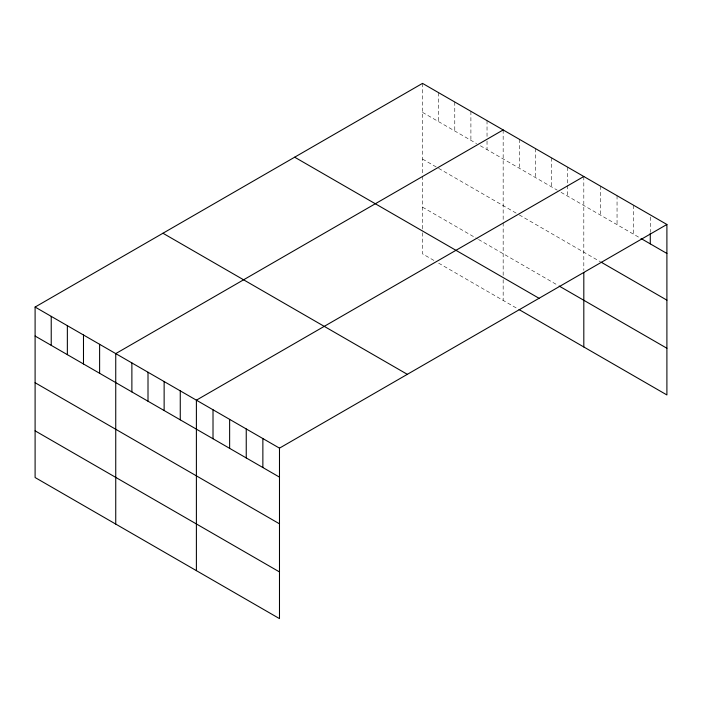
<?xml version="1.0" encoding="UTF-8"?>
<svg xmlns="http://www.w3.org/2000/svg" width="702" height="702" viewBox="0 0 702 702"><rect width="100%" height="100%" fill="white"/><g stroke="black" fill="none" stroke-linecap="round" stroke-linejoin="round"><path stroke-width="0.53" stroke-dasharray="3.51 2.63" d="M422.516 83.38L422.516 175.096M422.516 112.364L476.597 143.594M480.396 145.779L557.248 190.154M561.038 192.339L640.127 238.004M422.516 159.056L437.697 167.822M438.645 168.366L518.348 214.382M519.296 214.926L600.429 261.776M422.516 207.16L477.544 238.934M478.492 239.479L558.195 285.495M433.906 260.424L422.516 253.852L422.516 229.993M438.645 263.162L519.296 309.722M650.28 217.023L650.28 232.055M633.66 205.282L633.66 234.275M617.049 195.691L617.049 224.675M600.429 186.1L600.429 215.084M583.81 176.5L583.81 270.349M567.681 167.19L567.681 184.363M567.681 185.442L567.681 196.174M551.553 157.88L551.553 186.864M535.424 148.57L535.424 177.553M519.296 139.25L519.296 168.243M503.167 129.94L503.167 221.656M503.167 222.718L503.167 275.509M503.167 279.659L503.167 300.412M487.03 120.63L487.03 136.732M487.03 141.023L487.03 149.614M470.902 111.32L470.902 140.303M454.773 102.009L454.773 130.993M438.645 92.69L438.645 121.683M422.516 176.158L422.516 228.949"/><path stroke-width="1.05" d="M666.9 224.473L279.484 448.148L279.484 618.62L35.1 477.527L35.1 307.055L422.516 83.38L666.9 224.473L666.9 394.945L519.296 309.722M503.167 129.94L115.742 353.615L115.742 524.087M583.81 176.5L196.393 400.175L196.393 570.647M641.049 238.54L666.9 253.457M601.351 262.302L666.9 300.149M559.143 286.039L666.9 348.253M294.673 157.195L539.048 298.289M162.952 233.239L407.327 374.333M35.1 307.055L279.484 448.148M35.1 336.039L279.484 477.132M35.1 382.73L279.484 523.824M35.1 430.835L279.484 571.928M650.28 233.134L650.28 243.866M583.81 272.49L583.81 346.972M262.864 438.557L262.864 467.541M246.244 428.957L246.244 457.941M229.633 419.366L229.633 448.35M213.013 409.766L213.013 438.759M180.265 390.865L180.265 419.849M164.136 381.555L164.136 410.538M148.008 372.235L148.008 401.228M131.879 362.925L131.879 391.909M99.614 344.305L99.614 373.288M83.485 334.994L83.485 363.978M67.357 325.675L67.357 354.668M51.228 316.365L51.228 345.349"/></g></svg>
